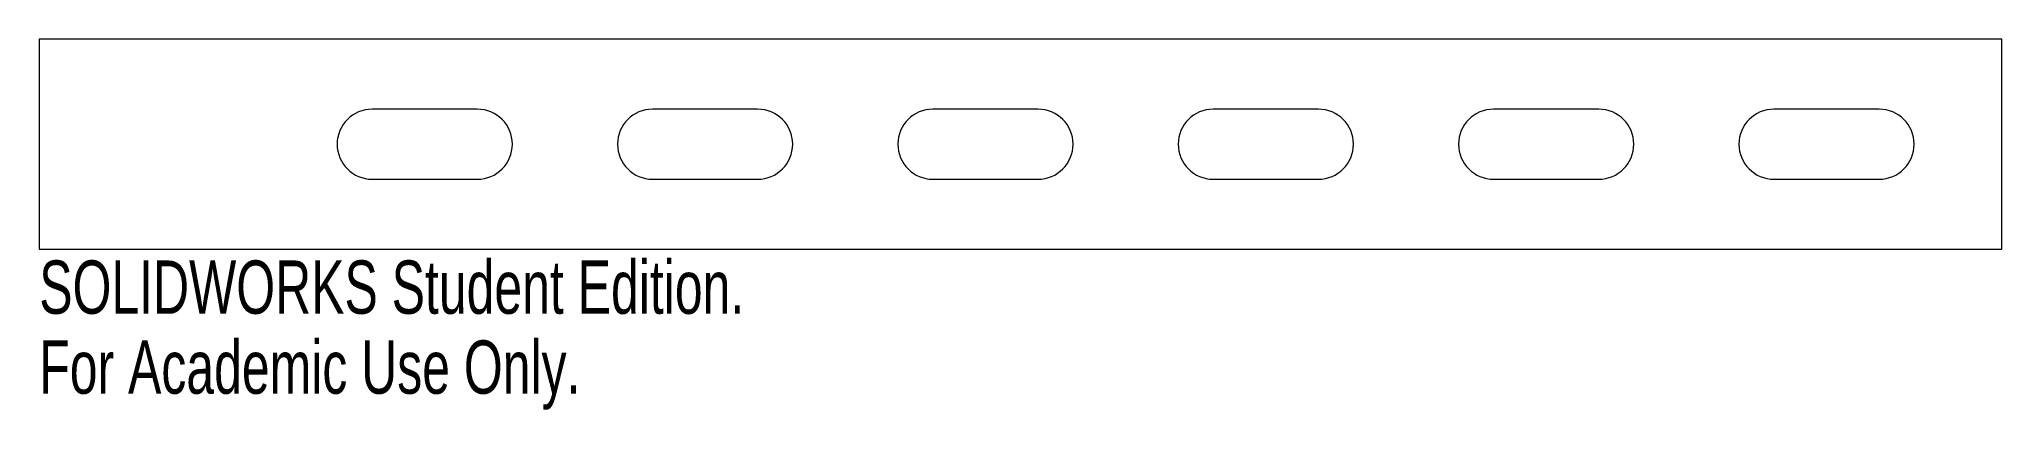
# Model space of a CAD drawing. Header units: inches. Extents: x -7 to 0, y -0.57 to 0.75.
import ezdxf

# ---------------------------------------------------------------- set-up
doc = ezdxf.new("R2010")
doc.units = ezdxf.units.IN
doc.header["$MEASUREMENT"] = 0
doc.styles.add('SLDTEXTSTYLE0', font='TXT', dxfattribs={"width": 0.7})

msp = doc.modelspace()

# ---------------------------------------------------------------- linework, layer by layer
at = {"color": 7, "linetype": 'Continuous', "lineweight": 15}
for p, q in [((-7, 0.75), (-7, 0)), ((0, 0.75), (-7, 0.75)), ((0, 0), (0, 0.75)), ((-5.4375, 0.5), (-5.8125, 0.5)), ((-4.4375, 0.5), (-4.8125, 0.5)), ((-3.4375, 0.5), (-3.8125, 0.5)), ((-2.4375, 0.5), (-2.8125, 0.5)), ((-1.4375, 0.5), (-1.8125, 0.5)), ((-0.4375, 0.5), (-0.8125, 0.5)), ((-5.8125, 0.25), (-5.4375, 0.25)), ((-4.8125, 0.25), (-4.4375, 0.25)), ((-3.8125, 0.25), (-3.4375, 0.25)), ((-2.8125, 0.25), (-2.4375, 0.25)), ((-1.8125, 0.25), (-1.4375, 0.25)), ((-0.8125, 0.25), (-0.4375, 0.25)), ((-7, 0), (0, 0))]:
    msp.add_line(p, q, dxfattribs=at)
for centre, start, end in [((-5.8125, 0.375), 90, 270), ((-5.4375, 0.375), 270, 90), ((-4.8125, 0.375), 90, 270), ((-4.4375, 0.375), 270, 90), ((-3.8125, 0.375), 90, 270), ((-3.4375, 0.375), 270, 90), ((-2.8125, 0.375), 90, 270), ((-2.4375, 0.375), 270, 90), ((-1.8125, 0.375), 90, 270), ((-1.4375, 0.375), 270, 90), ((-0.8125, 0.375), 90, 270), ((-0.4375, 0.375), 270, 90)]:
    msp.add_arc(centre, 0.125, start, end, dxfattribs=at)

# ---------------------------------------------------------------- texts
at = {"color": 7, "linetype": 'Continuous', "char_height": 0.1903, "attachment_point": 1, "style": 'SLDTEXTSTYLE0'}
for s, insert in [('SOLIDWORKS Student Edition.', (-7, -0.0401)), ('For Academic Use Only.', (-7, -0.3256))]:
    msp.add_mtext(s, dxfattribs=dict(at, insert=insert))

doc.saveas('drawing.dxf')
